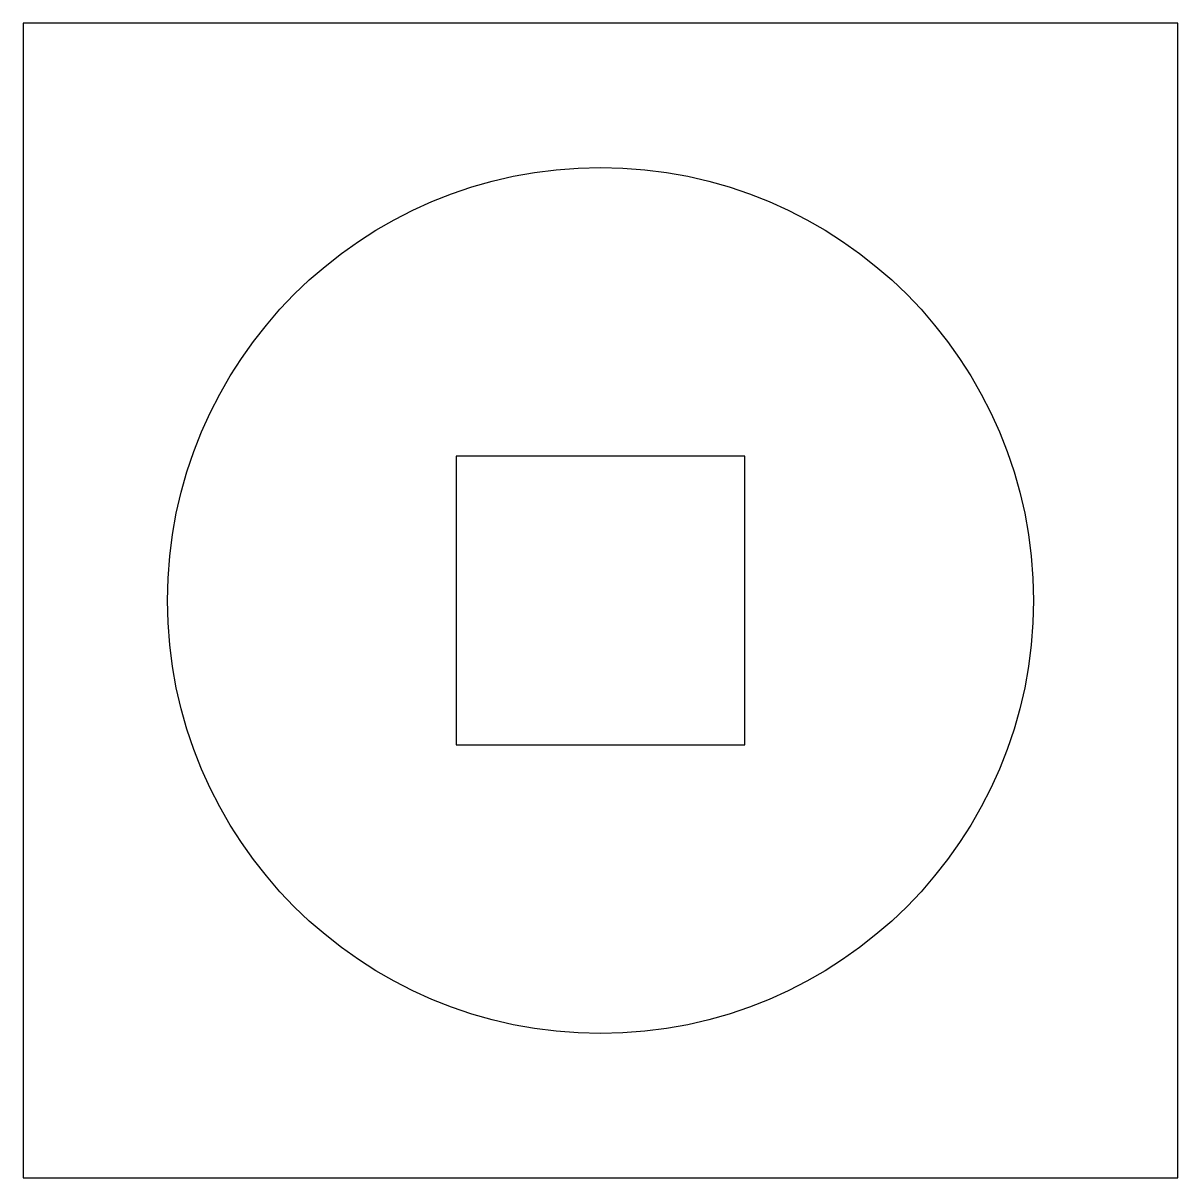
# Model space of a CAD drawing. Header units: inches. Extents: x -80 to 80, y -80 to 80.
import ezdxf

# ---------------------------------------------------------------- set-up
doc = ezdxf.new("R2010")
doc.units = ezdxf.units.IN
doc.header["$MEASUREMENT"] = 0

msp = doc.modelspace()

# ---------------------------------------------------------------- linework, layer by layer
for p, q in [((80, 80, 100), (-80, 80, 100)), ((-80, 80, 100), (-80, -80, 100)), ((80, -80, 100), (80, 80, 100)), ((20, 20), (-20, 20)), ((-20, 20), (-20, -20)), ((20, -20), (20, 20)), ((-20, -20), (-20, -20)), ((-20, -20), (20, -20)), ((-80, -80, 100), (80, -80, 100))]:
    msp.add_line(p, q)
msp.add_circle((0, 0, 120), 60)
for points in [[(-80, 80, 100), (-80, -80, 100), (80, -80, 100), (80, 80, 100)], [(-80, 80, 120), (-80, -80, 120), (80, -80, 120), (80, 80, 120)]]:
    msp.add_3dface(points)

doc.saveas('drawing.dxf')
